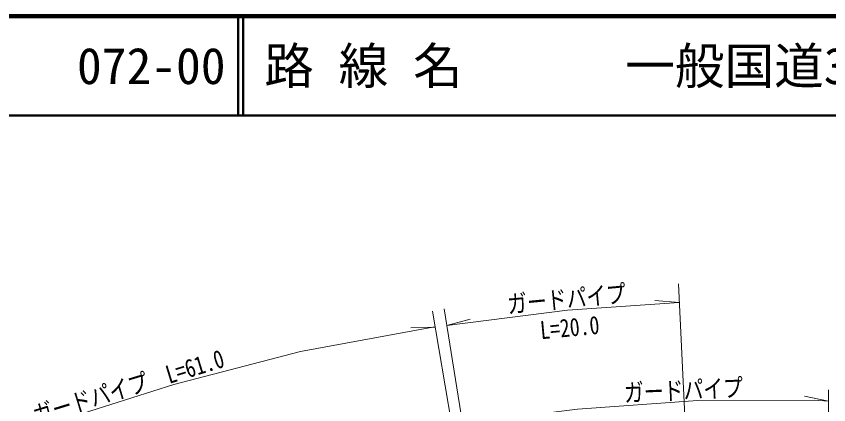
# Model space of a CAD drawing. Units: millimetres at full size, sheet at 1:1000; details may follow other scales. Extents: x 40000 to 680000, y 20000 to 380000.
# Drawn here: x 155404 to 237234, y 340867 to 380000 of the extents above; entities that cross this region are included whole.
import ezdxf
from ezdxf.enums import TextEntityAlignment as Align

# ---------------------------------------------------------------- set-up
doc = ezdxf.new("R2010")
doc.units = ezdxf.units.MM
doc.header["$LTSCALE"] = 1000
for name, color, linetype, lineweight in [('M-STR-HTXT', 7, 'Continuous', 13), ('M-TTL', 2, 'Continuous', 140), ('M-TTL-LINE', 7, 'Continuous', 50)]:
    doc.layers.add(name, color=color, linetype=linetype, lineweight=lineweight)
doc.layers.add('M-TTL-TXT', color=7, linetype='Continuous')
doc.styles.add('ＭＳ ゴシック', font='')
doc.styles.get('ＭＳ ゴシック').set_extended_font_data('MS Gothic')

msp = doc.modelspace()

# ---------------------------------------------------------------- linework, layer by layer
at = {"layer": 'M-STR-HTXT'}
for p, q in [((223064, 332713), (222088, 353037)), ((222177, 351182), (219728, 351353)), ((201915, 323467), (197323, 350301)), ((202819, 323718), (198491, 350530)), ((198763, 348845), (201131, 349491)), ((197598, 348697), (195144, 348628)), ((237151, 325857), (237219, 342366)), ((237214, 341240), (234807, 341721))]:
    msp.add_line(p, q, dxfattribs=at)
for points in [[(198763, 348845), (210939, 350394), (222177, 351182)], [(130403, 326151), (135386, 328809), (145797, 333876), (156290, 338014), (162803, 340216), (171273, 342916), (184036, 346230), (197375, 348668), (197598, 348697)], [(206559, 339756), (211920, 340438), (224051, 341289), (235766, 341323), (237214, 341240)]]:
    msp.add_lwpolyline(points, dxfattribs=at)
at = {"layer": 'M-TTL'}
msp.add_line((680000, 380000), (40000, 380000), dxfattribs=at)
at = {"layer": 'M-TTL-LINE'}
for p, q in [((177750, 380000), (177750, 370000)), ((178250, 380000), (178250, 370000)), ((40000, 370000), (680000, 370000))]:
    msp.add_line(p, q, dxfattribs=at)

# ---------------------------------------------------------------- texts
at = {"layer": 'M-STR-HTXT', "style": 'ＭＳ ゴシック', "width": 0.8}
for s, rotation, p in [('ガードパイプ', 5.402, (210968, 350083)), ('L=20.0', 5.402, (211283, 347196)), ('ガードパイプ\u3000L=61.0', 17.01, (167129, 341267)), ('ガードパイプ', 2.65, (222671, 340879))]:
    msp.add_text(s, height=1833, rotation=rotation, dxfattribs=at).set_placement(p, align=Align.BOTTOM_CENTER)
at = {"layer": 'M-TTL-TXT', "style": 'ＭＳ ゴシック'}
for s, p in [('路 線 名', (180380, 375000)), ('一般国道315号', (216734, 375000)), ('072-00', (161521, 375000))]:
    msp.add_text(s, height=3666, dxfattribs=at).set_placement(p, align=Align.MIDDLE_LEFT)

doc.saveas('drawing.dxf')
